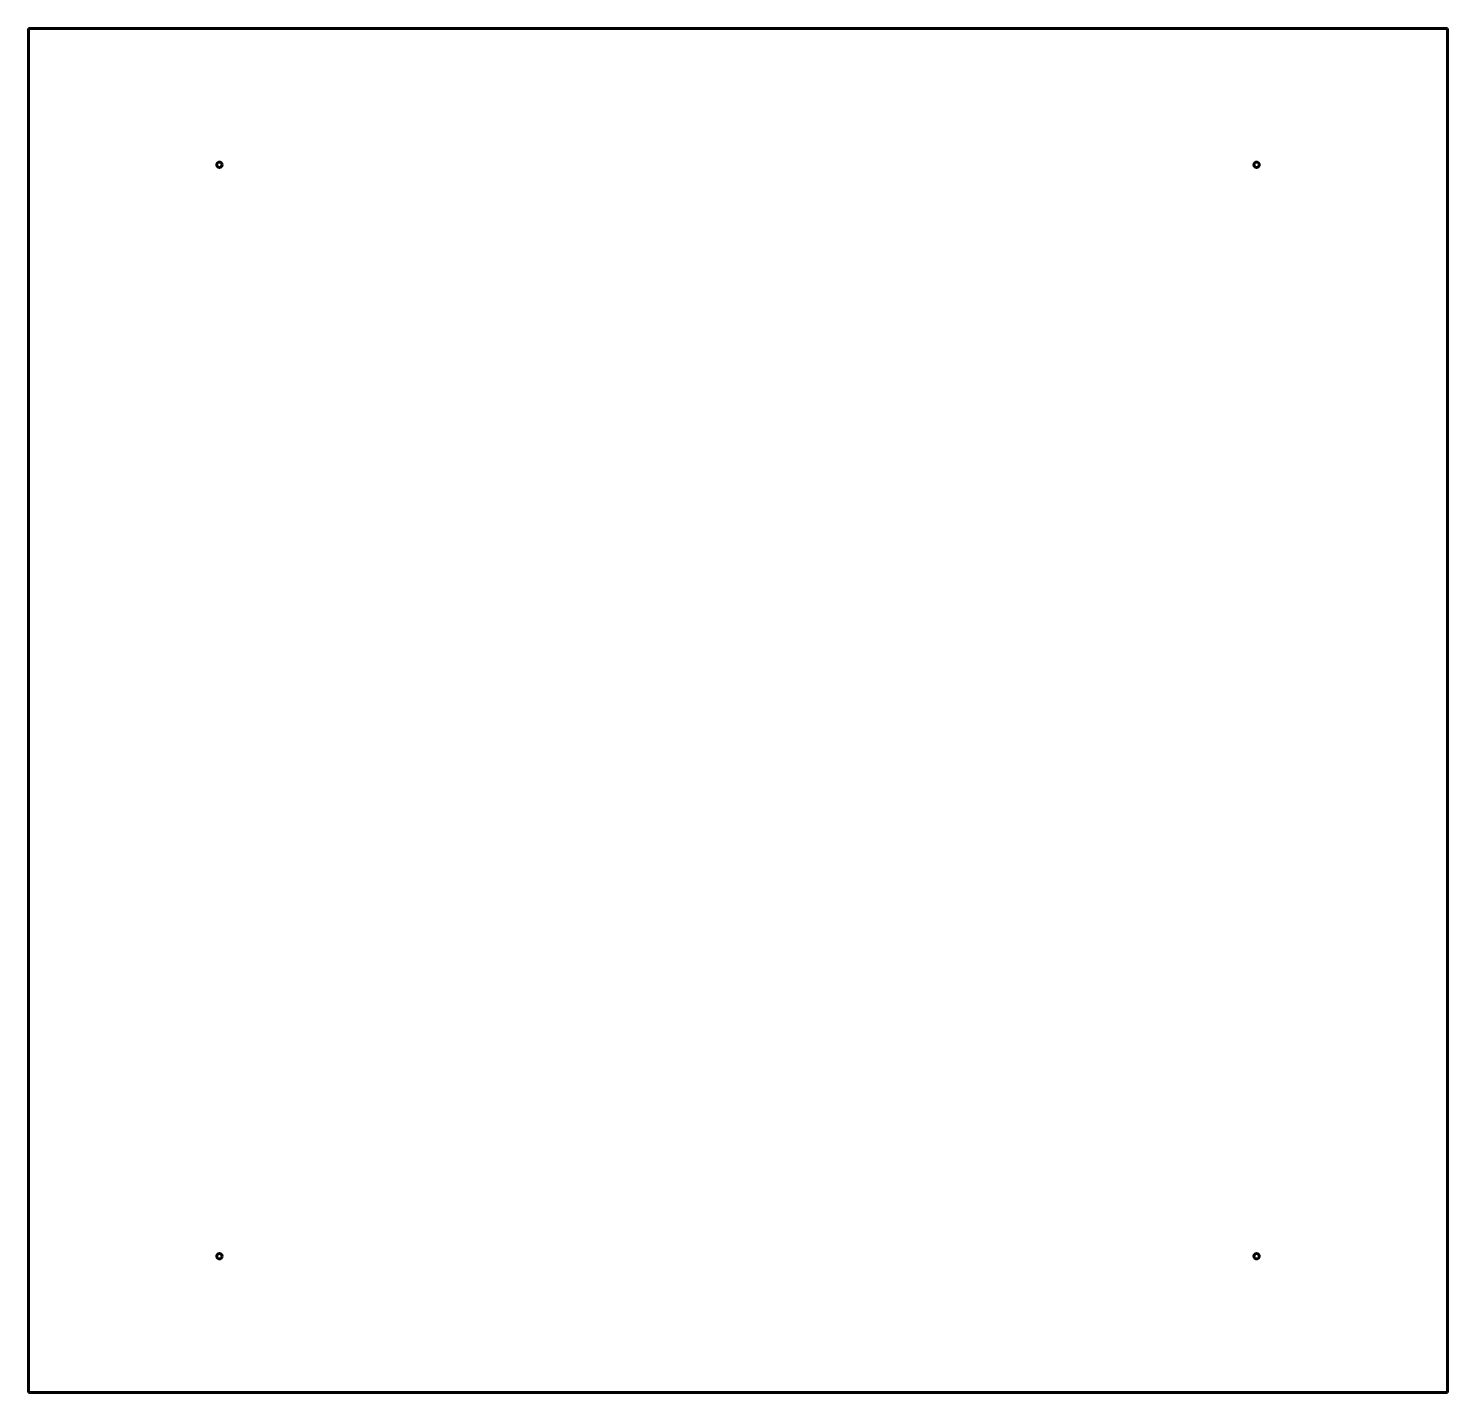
# Model space of a CAD drawing. Header units: millimetres. Extents: x 0 to 260, y 0 to 250.
import ezdxf

# ---------------------------------------------------------------- set-up
doc = ezdxf.new("R2010")
doc.units = ezdxf.units.MM
doc.linetypes.add('K5LT_BASIC', pattern=[0])

msp = doc.modelspace()

# ---------------------------------------------------------------- linework, layer by layer
at = {"color": 150, "linetype": 'K5LT_BASIC', "lineweight": 60, "true_color": 0x0080ff}
for p, q in [((0, 0), (0, 250)), ((0, 250), (260, 250)), ((260, 250), (260, 0)), ((260, 0), (0, 0))]:
    msp.add_line(p, q, dxfattribs=at)
for centre in [(35, 225), (225, 225), (35, 25), (225, 25)]:
    msp.add_circle(centre, 0.5, dxfattribs=at)

doc.saveas('drawing.dxf')
